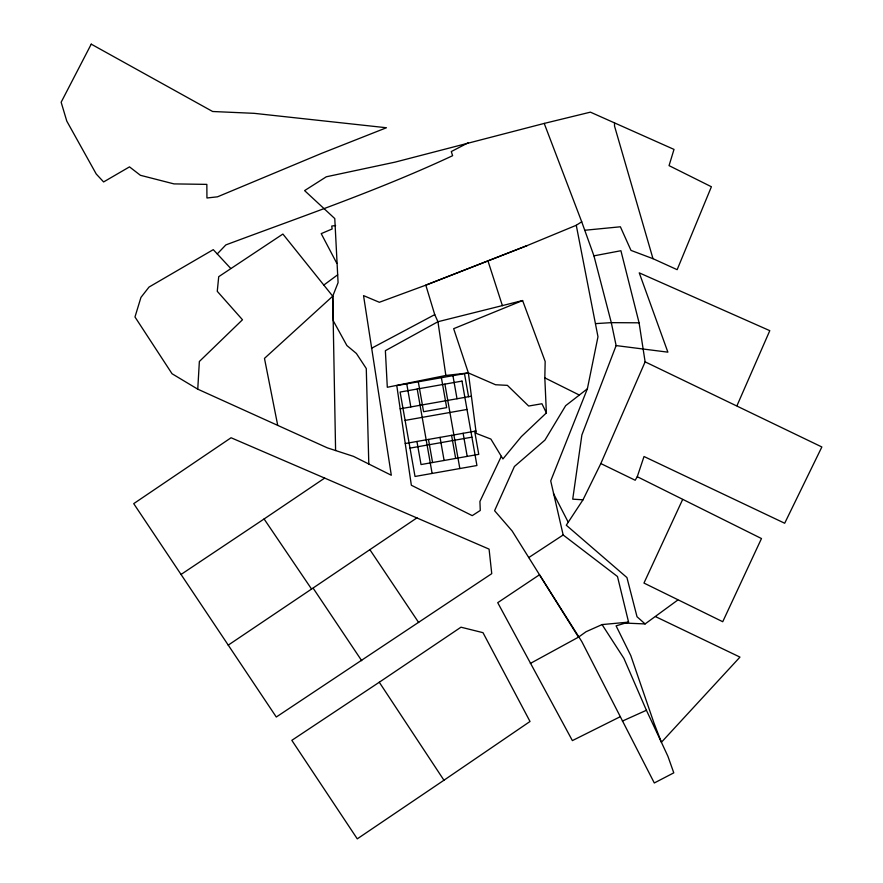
<?xml version="1.0" encoding="UTF-8"?>
<svg xmlns="http://www.w3.org/2000/svg" width="883" height="883" viewBox="0 0 883 883"><rect width="100%" height="100%" fill="white"/><g stroke="black" fill="none" stroke-linecap="round" stroke-linejoin="round"><path stroke-width="1.32" d="M546.378 412.913L544.822 377.869L545.164 361.456L522.604 300.54L437.946 321.721L385.374 350.694L387.306 387.273L445.849 375.463L468.387 372.935L495.551 384.745L507.383 385.352L528.663 406.037L541.941 403.741L546.378 412.913L521.301 436.655L502.924 458.95L490.882 439.072L476.235 433.387L468.387 372.935L453.663 328.686L522.604 300.54M335.595 450.54L332.736 296.191L338.079 282.659L334.778 218.565L304.602 190.607L326.313 176.788L395.087 162.13L544.215 123.421L581.709 221.776L576.268 225.275L526.996 245.651L425.805 285.154L379.359 302.284L363.542 295.617L391.312 475.253L353.465 456.356L327.35 447.858L197.759 389.171L199.359 361.489L242.483 319.756L217.262 291.313L218.719 276.677L282.891 234.05L332.736 296.191L333.244 320.761L346.887 345.54L356.39 353.465L366.279 368.531L368.807 464.016M620.175 716.742L572.383 740.605L497.725 602.681L539.491 574.767L581.875 641.709L654.303 782.978L673.784 772.846L667.956 756.4L661.411 742.283L654.093 723.365L630.793 655.583L616.091 625.848L628.575 622.118L617.482 576.522L563.166 534.977L550.716 480.915L587.372 388.807L597.979 336.765L576.268 225.275M645.12 361.853L600.826 463.564L635.186 480.242L637.272 476.71L644.016 456.511L784.689 523.244L821.852 446.975L645.12 361.853L639.082 322.814L620.915 250.728L593.939 255.849L581.709 221.776M593.939 255.849L611.301 322.648L616.124 345.584L581.875 434.999L572.725 499.171L583.001 499.8L600.826 463.564M736.985 405.683L769.788 330.661L639.248 272.858L667.879 352.162L616.124 345.584M682.647 499.48L643.961 583.067L722.736 621.72L761.477 538.542L637.272 476.71M501.323 456.301L479.922 501.478L480.275 510.451L472.25 515.639L411.346 485.242L396.787 385.595L468.387 372.935M583.001 499.8L566.279 525.208L626.93 577.559L637.018 616.731L645.109 623.928L677.747 600.065M324.668 478.089L489.072 549.116L491.754 573.652L276.291 717.018L133.719 503.641L231.07 437.758L324.668 478.089L264.094 518.972L311.567 589.049L416.997 517.824M230.584 268.289L217.262 253.918L225.849 244.911C301.876 216.456 379.039 190.121 452.615 155.695L451.29 151.556L468.012 142.88M332.736 296.191L264.47 358.377L277.726 425.385M587.372 388.807L565.661 405.683L544.943 440.098L514.403 466.5L494.59 510.705L512.162 531.003L578.497 637.151L530.319 663.453M323.818 285.054L337.681 274.801M578.497 637.151L586.058 631.72L602.063 624.579L628.575 622.118M443.95 780.23L530.021 721.477L482.99 632.67L460.981 627.195L379.282 682.239L443.95 780.23L357.273 838.85L291.832 740.34L379.282 682.239M181.037 574.458L264.094 518.972M228.211 645.153L311.567 589.049M528.751 557.57L563.166 534.977M371.467 348.31L434.745 314.624L425.805 285.154L526.996 245.651M622.383 721.091L646.411 710.274L661.411 742.283L739.965 657.107L655.495 616.599M544.215 123.421L590.418 112.152L674.005 149.404L669.049 165.629L711.4 186.754L677.151 269.679L652.99 258.686L630.992 250.397L620.385 226.788L585.219 230.22M400.176 408.818L471.412 396.213M405.109 420.396L467.019 409.458M405.253 443.531L475.926 431.036M410.01 448.111L471.919 437.162M335.606 225.518L331.743 226.048L332.14 228.973L321.213 233.631L336.809 263.311M595.572 323.62L611.301 322.648L639.082 322.814M625.33 623.089L645.109 623.928M544.822 377.869L579.016 394.889M197.759 389.171L172.042 373.741L134.978 316.975L140.949 297.405L149.028 287.063L213.256 249.657L217.262 253.918M369.999 549.855L418.674 622.526M313.189 588.233L361.721 660.716M602.063 624.579L623.884 658.332L646.411 710.274M553.442 493.465L568.045 521.842M434.745 314.624L437.946 321.721L445.849 375.463M487.946 260.849L502.405 305.684M652.99 258.686L614.524 126.07L614.524 122.958M464.48 373.63L468.564 396.721M474.668 431.257L478.752 454.348L421.025 464.557L416.942 441.467M452.935 375.672L457.019 398.763M463.122 433.299L467.206 456.39M444.9 384.127L459.833 468.542M441.39 377.714L446.677 407.626L423.586 411.71L418.299 381.798M451.577 435.341L455.661 458.432M440.032 437.383L444.116 460.473M428.487 439.425L432.571 462.515M417.195 389.028L432.118 473.443M406.743 383.84L410.827 406.931M91.236 44.15L61.148 102.229L66.777 121.092L96.236 174.006L103.609 181.942L129.503 166.876L140.408 175.298L173.973 183.896L206.843 184.381L206.942 197.991L217.505 196.821L321.71 153.311L386.445 127.748L254.161 113.333L212.637 111.501L91.236 44.15M461.997 381.103L400.098 392.052L415.021 476.467L476.93 465.518L461.997 381.103"/></g></svg>
